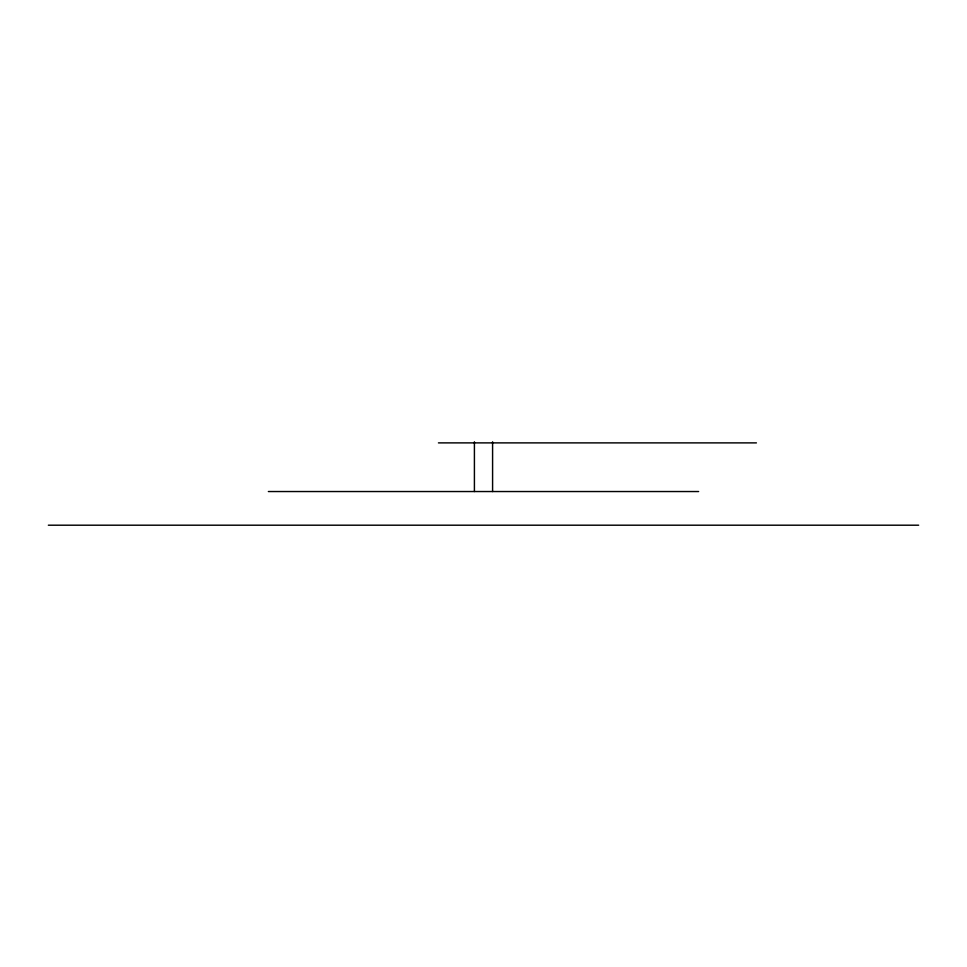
<?xml version="1.0" encoding="UTF-8"?>
<svg xmlns="http://www.w3.org/2000/svg" width="967" height="967" viewBox="0 0 967 967"><rect width="100%" height="100%" fill="white"/><g stroke="black" fill="none" stroke-linecap="round" stroke-linejoin="round"><path stroke-width="1.45" d="M438.438 442.886L756.424 442.886M268.367 491.538L698.633 491.538M48.35 525.202L918.65 525.202M492.59 441.798L492.59 491.538M474.41 441.798L474.41 491.538"/></g></svg>
